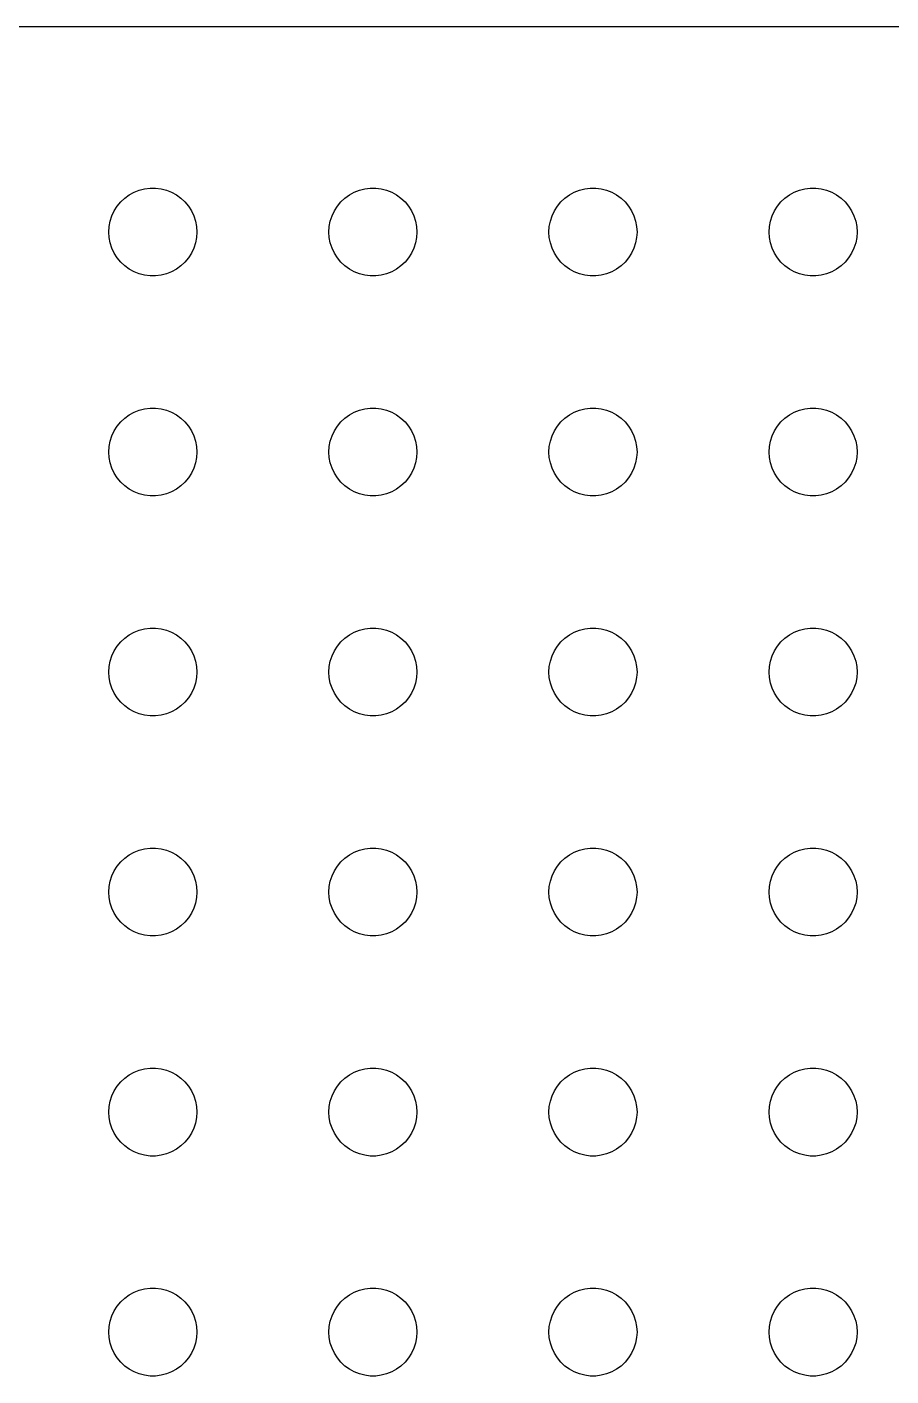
# Model space of a CAD drawing. Header units: metres. Extents: x -112 to 112, y -89 to 89.
# Drawn here: x 25.71 to 55.16, y 43.5 to 89.49 of the extents above; entities that cross this region are included whole.
import ezdxf

# ---------------------------------------------------------------- set-up
doc = ezdxf.new("R2010")
doc.units = ezdxf.units.M

msp = doc.modelspace()

# ---------------------------------------------------------------- linework, layer by layer
for p, q in [((107.314, 89.4901), (-107.314, 89.4901)), ((29.0439, 83.6558), (29.1963, 83.7665)), ((29.1963, 83.7665), (29.3613, 83.8572)), ((29.3613, 83.8572), (29.5365, 83.9266)), ((29.5365, 83.9266), (29.7189, 83.9734)), ((29.7189, 83.9734), (29.9058, 83.997)), ((29.9058, 83.997), (30.0942, 83.997)), ((30.0942, 83.997), (30.2811, 83.9734)), ((30.2811, 83.9734), (30.4635, 83.9266)), ((30.4635, 83.9266), (30.6387, 83.8572)), ((30.6387, 83.8572), (30.8037, 83.7665)), ((30.8037, 83.7665), (30.9561, 83.6558)), ((36.5439, 83.6558), (36.6963, 83.7665)), ((36.6963, 83.7665), (36.8613, 83.8572)), ((36.8613, 83.8572), (37.0365, 83.9266)), ((37.0365, 83.9266), (37.2189, 83.9734)), ((37.2189, 83.9734), (37.4058, 83.997)), ((37.4058, 83.997), (37.5942, 83.997)), ((37.5942, 83.997), (37.7811, 83.9734)), ((37.7811, 83.9734), (37.9635, 83.9266)), ((37.9635, 83.9266), (38.1387, 83.8572)), ((38.1387, 83.8572), (38.3037, 83.7665)), ((38.3037, 83.7665), (38.4561, 83.6558)), ((44.0439, 83.6558), (44.1963, 83.7665)), ((44.1963, 83.7665), (44.3613, 83.8572)), ((44.3613, 83.8572), (44.5365, 83.9266)), ((44.5365, 83.9266), (44.7189, 83.9734)), ((44.7189, 83.9734), (44.9058, 83.997)), ((44.9058, 83.997), (45.0942, 83.997)), ((45.0942, 83.997), (45.2811, 83.9734)), ((45.2811, 83.9734), (45.4635, 83.9266)), ((45.4635, 83.9266), (45.6387, 83.8572)), ((45.6387, 83.8572), (45.8037, 83.7665)), ((45.8037, 83.7665), (45.9561, 83.6558)), ((51.5439, 83.6558), (51.6963, 83.7665)), ((51.6963, 83.7665), (51.8613, 83.8572)), ((51.8613, 83.8572), (52.0365, 83.9266)), ((52.0365, 83.9266), (52.2189, 83.9734)), ((52.2189, 83.9734), (52.4058, 83.997)), ((52.4058, 83.997), (52.5942, 83.997)), ((52.5942, 83.997), (52.7811, 83.9734)), ((52.7811, 83.9734), (52.9635, 83.9266)), ((52.9635, 83.9266), (53.1387, 83.8572)), ((53.1387, 83.8572), (53.3037, 83.7665)), ((53.3037, 83.7665), (53.4561, 83.6558)), ((28.6855, 83.2226), (28.7865, 83.3817)), ((28.7865, 83.3817), (28.9065, 83.5268)), ((28.9065, 83.5268), (29.0439, 83.6558)), ((30.9561, 83.6558), (31.0934, 83.5268)), ((31.0934, 83.5268), (31.2135, 83.3817)), ((31.2135, 83.3817), (31.3145, 83.2226)), ((36.1855, 83.2226), (36.2865, 83.3817)), ((36.2865, 83.3817), (36.4065, 83.5268)), ((36.4065, 83.5268), (36.5439, 83.6558)), ((38.4561, 83.6558), (38.5934, 83.5268)), ((38.5934, 83.5268), (38.7135, 83.3817)), ((38.7135, 83.3817), (38.8145, 83.2226)), ((43.6855, 83.2226), (43.7865, 83.3817)), ((43.7865, 83.3817), (43.9065, 83.5268)), ((43.9065, 83.5268), (44.0439, 83.6558)), ((45.9561, 83.6558), (46.0934, 83.5268)), ((46.0934, 83.5268), (46.2135, 83.3817)), ((46.2135, 83.3817), (46.3145, 83.2226)), ((51.1855, 83.2226), (51.2865, 83.3817)), ((51.2865, 83.3817), (51.4065, 83.5268)), ((51.4065, 83.5268), (51.5439, 83.6558)), ((53.4561, 83.6558), (53.5934, 83.5268)), ((53.5934, 83.5268), (53.7135, 83.3817)), ((53.7135, 83.3817), (53.8145, 83.2226)), ((28.5118, 82.688), (28.5471, 82.873)), ((28.5471, 82.873), (28.6053, 83.0522)), ((28.6053, 83.0522), (28.6855, 83.2226)), ((31.3145, 83.2226), (31.3947, 83.0522)), ((31.3947, 83.0522), (31.4529, 82.873)), ((31.4529, 82.873), (31.4882, 82.688)), ((36.0118, 82.688), (36.0471, 82.873)), ((36.0471, 82.873), (36.1053, 83.0522)), ((36.1053, 83.0522), (36.1855, 83.2226)), ((38.8145, 83.2226), (38.8947, 83.0522)), ((38.8947, 83.0522), (38.9529, 82.873)), ((38.9529, 82.873), (38.9882, 82.688)), ((43.5118, 82.688), (43.5471, 82.873)), ((43.5471, 82.873), (43.6053, 83.0522)), ((43.6053, 83.0522), (43.6855, 83.2226)), ((46.3145, 83.2226), (46.3947, 83.0522)), ((46.3947, 83.0522), (46.4529, 82.873)), ((46.4529, 82.873), (46.4882, 82.688)), ((51.0118, 82.688), (51.0471, 82.873)), ((51.0471, 82.873), (51.1053, 83.0522)), ((51.1053, 83.0522), (51.1855, 83.2226)), ((53.8145, 83.2226), (53.8947, 83.0522)), ((53.8947, 83.0522), (53.9529, 82.873)), ((53.9529, 82.873), (53.9882, 82.688)), ((28.5, 82.5), (28.5118, 82.688)), ((28.5118, 82.312), (28.5, 82.5)), ((31.4882, 82.688), (31.5, 82.5)), ((31.5, 82.5), (31.4882, 82.312)), ((36, 82.5), (36.0118, 82.688)), ((36.0118, 82.312), (36, 82.5)), ((38.9882, 82.688), (39, 82.5)), ((39, 82.5), (38.9882, 82.312)), ((43.5, 82.5), (43.5118, 82.688)), ((43.5118, 82.312), (43.5, 82.5)), ((46.4882, 82.688), (46.5, 82.5)), ((46.5, 82.5), (46.4882, 82.312)), ((51, 82.5), (51.0118, 82.688)), ((51.0118, 82.312), (51, 82.5)), ((53.9882, 82.688), (54, 82.5)), ((54, 82.5), (53.9882, 82.312)), ((28.5471, 82.127), (28.5118, 82.312)), ((28.6053, 81.9478), (28.5471, 82.127)), ((28.6855, 81.7774), (28.6053, 81.9478)), ((31.3947, 81.9478), (31.3145, 81.7774)), ((31.4529, 82.127), (31.3947, 81.9478)), ((31.4882, 82.312), (31.4529, 82.127)), ((36.0471, 82.127), (36.0118, 82.312)), ((36.1053, 81.9478), (36.0471, 82.127)), ((36.1855, 81.7774), (36.1053, 81.9478)), ((38.8947, 81.9478), (38.8145, 81.7774)), ((38.9529, 82.127), (38.8947, 81.9478)), ((38.9882, 82.312), (38.9529, 82.127)), ((43.5471, 82.127), (43.5118, 82.312)), ((43.6053, 81.9478), (43.5471, 82.127)), ((43.6855, 81.7774), (43.6053, 81.9478)), ((46.3947, 81.9478), (46.3145, 81.7774)), ((46.4529, 82.127), (46.3947, 81.9478)), ((46.4882, 82.312), (46.4529, 82.127)), ((51.0471, 82.127), (51.0118, 82.312)), ((51.1053, 81.9478), (51.0471, 82.127)), ((51.1855, 81.7774), (51.1053, 81.9478)), ((53.8947, 81.9478), (53.8145, 81.7774)), ((53.9529, 82.127), (53.8947, 81.9478)), ((53.9882, 82.312), (53.9529, 82.127)), ((28.7865, 81.6183), (28.6855, 81.7774)), ((28.9065, 81.4732), (28.7865, 81.6183)), ((29.0439, 81.3442), (28.9065, 81.4732)), ((31.0934, 81.4732), (30.9561, 81.3442)), ((31.2135, 81.6183), (31.0934, 81.4732)), ((31.3145, 81.7774), (31.2135, 81.6183)), ((36.2865, 81.6183), (36.1855, 81.7774)), ((36.4065, 81.4732), (36.2865, 81.6183)), ((36.5439, 81.3442), (36.4065, 81.4732)), ((38.5934, 81.4732), (38.4561, 81.3442)), ((38.7135, 81.6183), (38.5934, 81.4732)), ((38.8145, 81.7774), (38.7135, 81.6183)), ((43.7865, 81.6183), (43.6855, 81.7774)), ((43.9065, 81.4732), (43.7865, 81.6183)), ((44.0439, 81.3442), (43.9065, 81.4732)), ((46.0934, 81.4732), (45.9561, 81.3442)), ((46.2135, 81.6183), (46.0934, 81.4732)), ((46.3145, 81.7774), (46.2135, 81.6183)), ((51.2865, 81.6183), (51.1855, 81.7774)), ((51.4065, 81.4732), (51.2865, 81.6183)), ((51.5439, 81.3442), (51.4065, 81.4732)), ((53.5934, 81.4732), (53.4561, 81.3442)), ((53.7135, 81.6183), (53.5934, 81.4732)), ((53.8145, 81.7774), (53.7135, 81.6183)), ((29.1963, 81.2335), (29.0439, 81.3442)), ((29.3613, 81.1428), (29.1963, 81.2335)), ((29.5365, 81.0734), (29.3613, 81.1428)), ((29.7189, 81.0266), (29.5365, 81.0734)), ((29.9058, 81.003), (29.7189, 81.0266)), ((30.0942, 81.003), (29.9058, 81.003)), ((30.2811, 81.0266), (30.0942, 81.003)), ((30.4635, 81.0734), (30.2811, 81.0266)), ((30.6387, 81.1428), (30.4635, 81.0734)), ((30.8037, 81.2335), (30.6387, 81.1428)), ((30.9561, 81.3442), (30.8037, 81.2335)), ((36.6963, 81.2335), (36.5439, 81.3442)), ((36.8613, 81.1428), (36.6963, 81.2335)), ((37.0365, 81.0734), (36.8613, 81.1428)), ((37.2189, 81.0266), (37.0365, 81.0734)), ((37.4058, 81.003), (37.2189, 81.0266)), ((37.5942, 81.003), (37.4058, 81.003)), ((37.7811, 81.0266), (37.5942, 81.003)), ((37.9635, 81.0734), (37.7811, 81.0266)), ((38.1387, 81.1428), (37.9635, 81.0734)), ((38.3037, 81.2335), (38.1387, 81.1428)), ((38.4561, 81.3442), (38.3037, 81.2335)), ((44.1963, 81.2335), (44.0439, 81.3442)), ((44.3613, 81.1428), (44.1963, 81.2335)), ((44.5365, 81.0734), (44.3613, 81.1428)), ((44.7189, 81.0266), (44.5365, 81.0734)), ((44.9058, 81.003), (44.7189, 81.0266)), ((45.0942, 81.003), (44.9058, 81.003)), ((45.2811, 81.0266), (45.0942, 81.003)), ((45.4635, 81.0734), (45.2811, 81.0266)), ((45.6387, 81.1428), (45.4635, 81.0734)), ((45.8037, 81.2335), (45.6387, 81.1428)), ((45.9561, 81.3442), (45.8037, 81.2335)), ((51.6963, 81.2335), (51.5439, 81.3442)), ((51.8613, 81.1428), (51.6963, 81.2335)), ((52.0365, 81.0734), (51.8613, 81.1428)), ((52.2189, 81.0266), (52.0365, 81.0734)), ((52.4058, 81.003), (52.2189, 81.0266)), ((52.5942, 81.003), (52.4058, 81.003)), ((52.7811, 81.0266), (52.5942, 81.003)), ((52.9635, 81.0734), (52.7811, 81.0266)), ((53.1387, 81.1428), (52.9635, 81.0734)), ((53.3037, 81.2335), (53.1387, 81.1428)), ((53.4561, 81.3442), (53.3037, 81.2335)), ((29.1963, 76.2665), (29.3613, 76.3572)), ((29.3613, 76.3572), (29.5365, 76.4266)), ((29.5365, 76.4266), (29.7189, 76.4734)), ((29.7189, 76.4734), (29.9058, 76.497)), ((29.9058, 76.497), (30.0942, 76.497)), ((30.0942, 76.497), (30.2811, 76.4734)), ((30.2811, 76.4734), (30.4635, 76.4266)), ((30.4635, 76.4266), (30.6387, 76.3572)), ((30.6387, 76.3572), (30.8037, 76.2665)), ((36.6963, 76.2665), (36.8613, 76.3572)), ((36.8613, 76.3572), (37.0365, 76.4266)), ((37.0365, 76.4266), (37.2189, 76.4734)), ((37.2189, 76.4734), (37.4058, 76.497)), ((37.4058, 76.497), (37.5942, 76.497)), ((37.5942, 76.497), (37.7811, 76.4734)), ((37.7811, 76.4734), (37.9635, 76.4266)), ((37.9635, 76.4266), (38.1387, 76.3572)), ((38.1387, 76.3572), (38.3037, 76.2665)), ((44.1963, 76.2665), (44.3613, 76.3572)), ((44.3613, 76.3572), (44.5365, 76.4266)), ((44.5365, 76.4266), (44.7189, 76.4734)), ((44.7189, 76.4734), (44.9058, 76.497)), ((44.9058, 76.497), (45.0942, 76.497)), ((45.0942, 76.497), (45.2811, 76.4734)), ((45.2811, 76.4734), (45.4635, 76.4266)), ((45.4635, 76.4266), (45.6387, 76.3572)), ((45.6387, 76.3572), (45.8037, 76.2665)), ((51.6963, 76.2665), (51.8613, 76.3572)), ((51.8613, 76.3572), (52.0365, 76.4266)), ((52.0365, 76.4266), (52.2189, 76.4734)), ((52.2189, 76.4734), (52.4058, 76.497)), ((52.4058, 76.497), (52.5942, 76.497)), ((52.5942, 76.497), (52.7811, 76.4734)), ((52.7811, 76.4734), (52.9635, 76.4266)), ((52.9635, 76.4266), (53.1387, 76.3572)), ((53.1387, 76.3572), (53.3037, 76.2665)), ((28.6855, 75.7226), (28.7865, 75.8817)), ((28.7865, 75.8817), (28.9065, 76.0268)), ((28.9065, 76.0268), (29.0439, 76.1558)), ((29.0439, 76.1558), (29.1963, 76.2665)), ((30.8037, 76.2665), (30.9561, 76.1558)), ((30.9561, 76.1558), (31.0934, 76.0268)), ((31.0934, 76.0268), (31.2135, 75.8817)), ((31.2135, 75.8817), (31.3145, 75.7226)), ((36.1855, 75.7226), (36.2865, 75.8817)), ((36.2865, 75.8817), (36.4065, 76.0268)), ((36.4065, 76.0268), (36.5439, 76.1558)), ((36.5439, 76.1558), (36.6963, 76.2665)), ((38.3037, 76.2665), (38.4561, 76.1558)), ((38.4561, 76.1558), (38.5934, 76.0268)), ((38.5934, 76.0268), (38.7135, 75.8817)), ((38.7135, 75.8817), (38.8145, 75.7226)), ((43.6855, 75.7226), (43.7865, 75.8817)), ((43.7865, 75.8817), (43.9065, 76.0268)), ((43.9065, 76.0268), (44.0439, 76.1558)), ((44.0439, 76.1558), (44.1963, 76.2665)), ((45.8037, 76.2665), (45.9561, 76.1558)), ((45.9561, 76.1558), (46.0934, 76.0268)), ((46.0934, 76.0268), (46.2135, 75.8817)), ((46.2135, 75.8817), (46.3145, 75.7226)), ((51.1855, 75.7226), (51.2865, 75.8817)), ((51.2865, 75.8817), (51.4065, 76.0268)), ((51.4065, 76.0268), (51.5439, 76.1558)), ((51.5439, 76.1558), (51.6963, 76.2665)), ((53.3037, 76.2665), (53.4561, 76.1558)), ((53.4561, 76.1558), (53.5934, 76.0268)), ((53.5934, 76.0268), (53.7135, 75.8817)), ((53.7135, 75.8817), (53.8145, 75.7226)), ((28.5471, 75.373), (28.6053, 75.5522)), ((28.6053, 75.5522), (28.6855, 75.7226)), ((31.3145, 75.7226), (31.3947, 75.5522)), ((31.3947, 75.5522), (31.4529, 75.373)), ((36.0471, 75.373), (36.1053, 75.5522)), ((36.1053, 75.5522), (36.1855, 75.7226)), ((38.8145, 75.7226), (38.8947, 75.5522)), ((38.8947, 75.5522), (38.9529, 75.373)), ((43.5471, 75.373), (43.6053, 75.5522)), ((43.6053, 75.5522), (43.6855, 75.7226)), ((46.3145, 75.7226), (46.3947, 75.5522)), ((46.3947, 75.5522), (46.4529, 75.373)), ((51.0471, 75.373), (51.1053, 75.5522)), ((51.1053, 75.5522), (51.1855, 75.7226)), ((53.8145, 75.7226), (53.8947, 75.5522)), ((53.8947, 75.5522), (53.9529, 75.373)), ((28.5, 75), (28.5118, 75.188)), ((28.5118, 74.812), (28.5, 75)), ((28.5118, 75.188), (28.5471, 75.373)), ((31.4529, 75.373), (31.4882, 75.188)), ((31.4882, 75.188), (31.5, 75)), ((31.5, 75), (31.4882, 74.812)), ((36, 75), (36.0118, 75.188)), ((36.0118, 74.812), (36, 75)), ((36.0118, 75.188), (36.0471, 75.373)), ((38.9529, 75.373), (38.9882, 75.188)), ((38.9882, 75.188), (39, 75)), ((39, 75), (38.9882, 74.812)), ((43.5, 75), (43.5118, 75.188)), ((43.5118, 74.812), (43.5, 75)), ((43.5118, 75.188), (43.5471, 75.373)), ((46.4529, 75.373), (46.4882, 75.188)), ((46.4882, 75.188), (46.5, 75)), ((46.5, 75), (46.4882, 74.812)), ((51, 75), (51.0118, 75.188)), ((51.0118, 74.812), (51, 75)), ((51.0118, 75.188), (51.0471, 75.373)), ((53.9529, 75.373), (53.9882, 75.188)), ((53.9882, 75.188), (54, 75)), ((54, 75), (53.9882, 74.812)), ((28.5471, 74.627), (28.5118, 74.812)), ((28.6053, 74.4478), (28.5471, 74.627)), ((31.4529, 74.627), (31.3947, 74.4478)), ((31.4882, 74.812), (31.4529, 74.627)), ((36.0471, 74.627), (36.0118, 74.812)), ((36.1053, 74.4478), (36.0471, 74.627)), ((38.9529, 74.627), (38.8947, 74.4478)), ((38.9882, 74.812), (38.9529, 74.627)), ((43.5471, 74.627), (43.5118, 74.812)), ((43.6053, 74.4478), (43.5471, 74.627)), ((46.4529, 74.627), (46.3947, 74.4478)), ((46.4882, 74.812), (46.4529, 74.627)), ((51.0471, 74.627), (51.0118, 74.812)), ((51.1053, 74.4478), (51.0471, 74.627)), ((53.9529, 74.627), (53.8947, 74.4478)), ((53.9882, 74.812), (53.9529, 74.627)), ((28.6855, 74.2774), (28.6053, 74.4478)), ((28.7865, 74.1183), (28.6855, 74.2774)), ((28.9065, 73.9732), (28.7865, 74.1183)), ((31.2135, 74.1183), (31.0934, 73.9732)), ((31.3145, 74.2774), (31.2135, 74.1183)), ((31.3947, 74.4478), (31.3145, 74.2774)), ((36.1855, 74.2774), (36.1053, 74.4478)), ((36.2865, 74.1183), (36.1855, 74.2774)), ((36.4065, 73.9732), (36.2865, 74.1183)), ((38.7135, 74.1183), (38.5934, 73.9732)), ((38.8145, 74.2774), (38.7135, 74.1183)), ((38.8947, 74.4478), (38.8145, 74.2774)), ((43.6855, 74.2774), (43.6053, 74.4478)), ((43.7865, 74.1183), (43.6855, 74.2774)), ((43.9065, 73.9732), (43.7865, 74.1183)), ((46.2135, 74.1183), (46.0934, 73.9732)), ((46.3145, 74.2774), (46.2135, 74.1183)), ((46.3947, 74.4478), (46.3145, 74.2774)), ((51.1855, 74.2774), (51.1053, 74.4478)), ((51.2865, 74.1183), (51.1855, 74.2774)), ((51.4065, 73.9732), (51.2865, 74.1183)), ((53.7135, 74.1183), (53.5934, 73.9732)), ((53.8145, 74.2774), (53.7135, 74.1183)), ((53.8947, 74.4478), (53.8145, 74.2774)), ((29.0439, 73.8442), (28.9065, 73.9732)), ((29.1963, 73.7335), (29.0439, 73.8442)), ((29.3613, 73.6428), (29.1963, 73.7335)), ((29.5365, 73.5734), (29.3613, 73.6428)), ((30.6387, 73.6428), (30.4635, 73.5734)), ((30.8037, 73.7335), (30.6387, 73.6428)), ((30.9561, 73.8442), (30.8037, 73.7335)), ((31.0934, 73.9732), (30.9561, 73.8442)), ((36.5439, 73.8442), (36.4065, 73.9732)), ((36.6963, 73.7335), (36.5439, 73.8442)), ((36.8613, 73.6428), (36.6963, 73.7335)), ((37.0365, 73.5734), (36.8613, 73.6428)), ((38.1387, 73.6428), (37.9635, 73.5734)), ((38.3037, 73.7335), (38.1387, 73.6428)), ((38.4561, 73.8442), (38.3037, 73.7335)), ((38.5934, 73.9732), (38.4561, 73.8442)), ((44.0439, 73.8442), (43.9065, 73.9732)), ((44.1963, 73.7335), (44.0439, 73.8442)), ((44.3613, 73.6428), (44.1963, 73.7335)), ((44.5365, 73.5734), (44.3613, 73.6428)), ((45.6387, 73.6428), (45.4635, 73.5734)), ((45.8037, 73.7335), (45.6387, 73.6428)), ((45.9561, 73.8442), (45.8037, 73.7335)), ((46.0934, 73.9732), (45.9561, 73.8442)), ((51.5439, 73.8442), (51.4065, 73.9732)), ((51.6963, 73.7335), (51.5439, 73.8442)), ((51.8613, 73.6428), (51.6963, 73.7335)), ((52.0365, 73.5734), (51.8613, 73.6428)), ((53.1387, 73.6428), (52.9635, 73.5734)), ((53.3037, 73.7335), (53.1387, 73.6428)), ((53.4561, 73.8442), (53.3037, 73.7335)), ((53.5934, 73.9732), (53.4561, 73.8442)), ((29.7189, 73.5266), (29.5365, 73.5734)), ((29.9058, 73.503), (29.7189, 73.5266)), ((30.0942, 73.503), (29.9058, 73.503)), ((30.2811, 73.5266), (30.0942, 73.503)), ((30.4635, 73.5734), (30.2811, 73.5266)), ((37.2189, 73.5266), (37.0365, 73.5734)), ((37.4058, 73.503), (37.2189, 73.5266)), ((37.5942, 73.503), (37.4058, 73.503)), ((37.7811, 73.5266), (37.5942, 73.503)), ((37.9635, 73.5734), (37.7811, 73.5266)), ((44.7189, 73.5266), (44.5365, 73.5734)), ((44.9058, 73.503), (44.7189, 73.5266)), ((45.0942, 73.503), (44.9058, 73.503)), ((45.2811, 73.5266), (45.0942, 73.503)), ((45.4635, 73.5734), (45.2811, 73.5266)), ((52.2189, 73.5266), (52.0365, 73.5734)), ((52.4058, 73.503), (52.2189, 73.5266)), ((52.5942, 73.503), (52.4058, 73.503)), ((52.7811, 73.5266), (52.5942, 73.503)), ((52.9635, 73.5734), (52.7811, 73.5266)), ((29.7189, 68.9734), (29.9058, 68.997)), ((29.9058, 68.997), (30.0942, 68.997)), ((30.0942, 68.997), (30.2811, 68.9734)), ((37.2189, 68.9734), (37.4058, 68.997)), ((37.4058, 68.997), (37.5942, 68.997)), ((37.5942, 68.997), (37.7811, 68.9734)), ((44.7189, 68.9734), (44.9058, 68.997)), ((44.9058, 68.997), (45.0942, 68.997)), ((45.0942, 68.997), (45.2811, 68.9734)), ((52.2189, 68.9734), (52.4058, 68.997)), ((52.4058, 68.997), (52.5942, 68.997)), ((52.5942, 68.997), (52.7811, 68.9734)), ((28.7865, 68.3817), (28.9065, 68.5268)), ((28.9065, 68.5268), (29.0439, 68.6558)), ((29.0439, 68.6558), (29.1963, 68.7665)), ((29.1963, 68.7665), (29.3613, 68.8572)), ((29.3613, 68.8572), (29.5365, 68.9266)), ((29.5365, 68.9266), (29.7189, 68.9734)), ((30.2811, 68.9734), (30.4635, 68.9266)), ((30.4635, 68.9266), (30.6387, 68.8572)), ((30.6387, 68.8572), (30.8037, 68.7665)), ((30.8037, 68.7665), (30.9561, 68.6558)), ((30.9561, 68.6558), (31.0934, 68.5268)), ((31.0934, 68.5268), (31.2135, 68.3817)), ((36.2865, 68.3817), (36.4065, 68.5268)), ((36.4065, 68.5268), (36.5439, 68.6558)), ((36.5439, 68.6558), (36.6963, 68.7665)), ((36.6963, 68.7665), (36.8613, 68.8572)), ((36.8613, 68.8572), (37.0365, 68.9266)), ((37.0365, 68.9266), (37.2189, 68.9734)), ((37.7811, 68.9734), (37.9635, 68.9266)), ((37.9635, 68.9266), (38.1387, 68.8572)), ((38.1387, 68.8572), (38.3037, 68.7665)), ((38.3037, 68.7665), (38.4561, 68.6558)), ((38.4561, 68.6558), (38.5934, 68.5268)), ((38.5934, 68.5268), (38.7135, 68.3817)), ((43.7865, 68.3817), (43.9065, 68.5268)), ((43.9065, 68.5268), (44.0439, 68.6558)), ((44.0439, 68.6558), (44.1963, 68.7665)), ((44.1963, 68.7665), (44.3613, 68.8572)), ((44.3613, 68.8572), (44.5365, 68.9266)), ((44.5365, 68.9266), (44.7189, 68.9734)), ((45.2811, 68.9734), (45.4635, 68.9266)), ((45.4635, 68.9266), (45.6387, 68.8572)), ((45.6387, 68.8572), (45.8037, 68.7665)), ((45.8037, 68.7665), (45.9561, 68.6558)), ((45.9561, 68.6558), (46.0934, 68.5268)), ((46.0934, 68.5268), (46.2135, 68.3817)), ((51.2865, 68.3817), (51.4065, 68.5268)), ((51.4065, 68.5268), (51.5439, 68.6558)), ((51.5439, 68.6558), (51.6963, 68.7665)), ((51.6963, 68.7665), (51.8613, 68.8572)), ((51.8613, 68.8572), (52.0365, 68.9266)), ((52.0365, 68.9266), (52.2189, 68.9734)), ((52.7811, 68.9734), (52.9635, 68.9266)), ((52.9635, 68.9266), (53.1387, 68.8572)), ((53.1387, 68.8572), (53.3037, 68.7665)), ((53.3037, 68.7665), (53.4561, 68.6558)), ((53.4561, 68.6558), (53.5934, 68.5268)), ((53.5934, 68.5268), (53.7135, 68.3817)), ((28.6053, 68.0522), (28.6855, 68.2226)), ((28.6855, 68.2226), (28.7865, 68.3817)), ((31.2135, 68.3817), (31.3145, 68.2226)), ((31.3145, 68.2226), (31.3947, 68.0522)), ((36.1053, 68.0522), (36.1855, 68.2226)), ((36.1855, 68.2226), (36.2865, 68.3817)), ((38.7135, 68.3817), (38.8145, 68.2226)), ((38.8145, 68.2226), (38.8947, 68.0522)), ((43.6053, 68.0522), (43.6855, 68.2226)), ((43.6855, 68.2226), (43.7865, 68.3817)), ((46.2135, 68.3817), (46.3145, 68.2226)), ((46.3145, 68.2226), (46.3947, 68.0522)), ((51.1053, 68.0522), (51.1855, 68.2226)), ((51.1855, 68.2226), (51.2865, 68.3817)), ((53.7135, 68.3817), (53.8145, 68.2226)), ((53.8145, 68.2226), (53.8947, 68.0522)), ((28.5, 67.5), (28.5118, 67.688)), ((28.5118, 67.688), (28.5471, 67.873)), ((28.5471, 67.873), (28.6053, 68.0522)), ((31.3947, 68.0522), (31.4529, 67.873)), ((31.4529, 67.873), (31.4882, 67.688)), ((31.4882, 67.688), (31.5, 67.5)), ((36, 67.5), (36.0118, 67.688)), ((36.0118, 67.688), (36.0471, 67.873)), ((36.0471, 67.873), (36.1053, 68.0522)), ((38.8947, 68.0522), (38.9529, 67.873)), ((38.9529, 67.873), (38.9882, 67.688)), ((38.9882, 67.688), (39, 67.5)), ((43.5, 67.5), (43.5118, 67.688)), ((43.5118, 67.688), (43.5471, 67.873)), ((43.5471, 67.873), (43.6053, 68.0522)), ((46.3947, 68.0522), (46.4529, 67.873)), ((46.4529, 67.873), (46.4882, 67.688)), ((46.4882, 67.688), (46.5, 67.5)), ((51, 67.5), (51.0118, 67.688)), ((51.0118, 67.688), (51.0471, 67.873)), ((51.0471, 67.873), (51.1053, 68.0522)), ((53.8947, 68.0522), (53.9529, 67.873)), ((53.9529, 67.873), (53.9882, 67.688)), ((53.9882, 67.688), (54, 67.5)), ((28.5118, 67.312), (28.5, 67.5)), ((28.5471, 67.127), (28.5118, 67.312)), ((31.4882, 67.312), (31.4529, 67.127)), ((31.5, 67.5), (31.4882, 67.312)), ((36.0118, 67.312), (36, 67.5)), ((36.0471, 67.127), (36.0118, 67.312)), ((38.9882, 67.312), (38.9529, 67.127)), ((39, 67.5), (38.9882, 67.312)), ((43.5118, 67.312), (43.5, 67.5)), ((43.5471, 67.127), (43.5118, 67.312)), ((46.4882, 67.312), (46.4529, 67.127)), ((46.5, 67.5), (46.4882, 67.312)), ((51.0118, 67.312), (51, 67.5)), ((51.0471, 67.127), (51.0118, 67.312)), ((53.9882, 67.312), (53.9529, 67.127)), ((54, 67.5), (53.9882, 67.312)), ((28.6053, 66.9478), (28.5471, 67.127)), ((28.6855, 66.7774), (28.6053, 66.9478)), ((28.7865, 66.6183), (28.6855, 66.7774)), ((31.3145, 66.7774), (31.2135, 66.6183)), ((31.3947, 66.9478), (31.3145, 66.7774)), ((31.4529, 67.127), (31.3947, 66.9478)), ((36.1053, 66.9478), (36.0471, 67.127)), ((36.1855, 66.7774), (36.1053, 66.9478)), ((36.2865, 66.6183), (36.1855, 66.7774)), ((38.8145, 66.7774), (38.7135, 66.6183)), ((38.8947, 66.9478), (38.8145, 66.7774)), ((38.9529, 67.127), (38.8947, 66.9478)), ((43.6053, 66.9478), (43.5471, 67.127)), ((43.6855, 66.7774), (43.6053, 66.9478)), ((43.7865, 66.6183), (43.6855, 66.7774)), ((46.3145, 66.7774), (46.2135, 66.6183)), ((46.3947, 66.9478), (46.3145, 66.7774)), ((46.4529, 67.127), (46.3947, 66.9478)), ((51.1053, 66.9478), (51.0471, 67.127)), ((51.1855, 66.7774), (51.1053, 66.9478)), ((51.2865, 66.6183), (51.1855, 66.7774)), ((53.8145, 66.7774), (53.7135, 66.6183)), ((53.8947, 66.9478), (53.8145, 66.7774)), ((53.9529, 67.127), (53.8947, 66.9478)), ((28.9065, 66.4732), (28.7865, 66.6183)), ((29.0439, 66.3442), (28.9065, 66.4732)), ((29.1963, 66.2335), (29.0439, 66.3442)), ((29.3613, 66.1428), (29.1963, 66.2335)), ((30.8037, 66.2335), (30.6387, 66.1428)), ((30.9561, 66.3442), (30.8037, 66.2335)), ((31.0934, 66.4732), (30.9561, 66.3442)), ((31.2135, 66.6183), (31.0934, 66.4732)), ((36.4065, 66.4732), (36.2865, 66.6183)), ((36.5439, 66.3442), (36.4065, 66.4732)), ((36.6963, 66.2335), (36.5439, 66.3442)), ((36.8613, 66.1428), (36.6963, 66.2335)), ((38.3037, 66.2335), (38.1387, 66.1428)), ((38.4561, 66.3442), (38.3037, 66.2335)), ((38.5934, 66.4732), (38.4561, 66.3442)), ((38.7135, 66.6183), (38.5934, 66.4732)), ((43.9065, 66.4732), (43.7865, 66.6183)), ((44.0439, 66.3442), (43.9065, 66.4732)), ((44.1963, 66.2335), (44.0439, 66.3442)), ((44.3613, 66.1428), (44.1963, 66.2335)), ((45.8037, 66.2335), (45.6387, 66.1428)), ((45.9561, 66.3442), (45.8037, 66.2335)), ((46.0934, 66.4732), (45.9561, 66.3442)), ((46.2135, 66.6183), (46.0934, 66.4732)), ((51.4065, 66.4732), (51.2865, 66.6183)), ((51.5439, 66.3442), (51.4065, 66.4732)), ((51.6963, 66.2335), (51.5439, 66.3442)), ((51.8613, 66.1428), (51.6963, 66.2335)), ((53.3037, 66.2335), (53.1387, 66.1428)), ((53.4561, 66.3442), (53.3037, 66.2335)), ((53.5934, 66.4732), (53.4561, 66.3442)), ((53.7135, 66.6183), (53.5934, 66.4732)), ((29.5365, 66.0734), (29.3613, 66.1428)), ((29.7189, 66.0266), (29.5365, 66.0734)), ((29.9058, 66.003), (29.7189, 66.0266)), ((30.0942, 66.003), (29.9058, 66.003)), ((30.2811, 66.0266), (30.0942, 66.003)), ((30.4635, 66.0734), (30.2811, 66.0266)), ((30.6387, 66.1428), (30.4635, 66.0734)), ((37.0365, 66.0734), (36.8613, 66.1428)), ((37.2189, 66.0266), (37.0365, 66.0734)), ((37.4058, 66.003), (37.2189, 66.0266)), ((37.5942, 66.003), (37.4058, 66.003)), ((37.7811, 66.0266), (37.5942, 66.003)), ((37.9635, 66.0734), (37.7811, 66.0266)), ((38.1387, 66.1428), (37.9635, 66.0734)), ((44.5365, 66.0734), (44.3613, 66.1428)), ((44.7189, 66.0266), (44.5365, 66.0734)), ((44.9058, 66.003), (44.7189, 66.0266)), ((45.0942, 66.003), (44.9058, 66.003)), ((45.2811, 66.0266), (45.0942, 66.003)), ((45.4635, 66.0734), (45.2811, 66.0266)), ((45.6387, 66.1428), (45.4635, 66.0734)), ((52.0365, 66.0734), (51.8613, 66.1428)), ((52.2189, 66.0266), (52.0365, 66.0734)), ((52.4058, 66.003), (52.2189, 66.0266)), ((52.5942, 66.003), (52.4058, 66.003)), ((52.7811, 66.0266), (52.5942, 66.003)), ((52.9635, 66.0734), (52.7811, 66.0266)), ((53.1387, 66.1428), (52.9635, 66.0734)), ((29.0439, 61.1558), (29.1963, 61.2665)), ((29.1963, 61.2665), (29.3613, 61.3572)), ((29.3613, 61.3572), (29.5365, 61.4266)), ((29.5365, 61.4266), (29.7189, 61.4734)), ((29.7189, 61.4734), (29.9058, 61.497)), ((29.9058, 61.497), (30.0942, 61.497)), ((30.0942, 61.497), (30.2811, 61.4734)), ((30.2811, 61.4734), (30.4635, 61.4266)), ((30.4635, 61.4266), (30.6387, 61.3572)), ((30.6387, 61.3572), (30.8037, 61.2665)), ((30.8037, 61.2665), (30.9561, 61.1558)), ((36.5439, 61.1558), (36.6963, 61.2665)), ((36.6963, 61.2665), (36.8613, 61.3572)), ((36.8613, 61.3572), (37.0365, 61.4266)), ((37.0365, 61.4266), (37.2189, 61.4734)), ((37.2189, 61.4734), (37.4058, 61.497)), ((37.4058, 61.497), (37.5942, 61.497)), ((37.5942, 61.497), (37.7811, 61.4734)), ((37.7811, 61.4734), (37.9635, 61.4266)), ((37.9635, 61.4266), (38.1387, 61.3572)), ((38.1387, 61.3572), (38.3037, 61.2665)), ((38.3037, 61.2665), (38.4561, 61.1558)), ((44.0439, 61.1558), (44.1963, 61.2665)), ((44.1963, 61.2665), (44.3613, 61.3572)), ((44.3613, 61.3572), (44.5365, 61.4266)), ((44.5365, 61.4266), (44.7189, 61.4734)), ((44.7189, 61.4734), (44.9058, 61.497)), ((44.9058, 61.497), (45.0942, 61.497)), ((45.0942, 61.497), (45.2811, 61.4734)), ((45.2811, 61.4734), (45.4635, 61.4266)), ((45.4635, 61.4266), (45.6387, 61.3572)), ((45.6387, 61.3572), (45.8037, 61.2665)), ((45.8037, 61.2665), (45.9561, 61.1558)), ((51.5439, 61.1558), (51.6963, 61.2665)), ((51.6963, 61.2665), (51.8613, 61.3572)), ((51.8613, 61.3572), (52.0365, 61.4266)), ((52.0365, 61.4266), (52.2189, 61.4734)), ((52.2189, 61.4734), (52.4058, 61.497)), ((52.4058, 61.497), (52.5942, 61.497)), ((52.5942, 61.497), (52.7811, 61.4734)), ((52.7811, 61.4734), (52.9635, 61.4266)), ((52.9635, 61.4266), (53.1387, 61.3572)), ((53.1387, 61.3572), (53.3037, 61.2665)), ((53.3037, 61.2665), (53.4561, 61.1558)), ((28.6053, 60.5522), (28.6855, 60.7226)), ((28.6855, 60.7226), (28.7865, 60.8817)), ((28.7865, 60.8817), (28.9065, 61.0268)), ((28.9065, 61.0268), (29.0439, 61.1558)), ((30.9561, 61.1558), (31.0934, 61.0268)), ((31.0934, 61.0268), (31.2135, 60.8817)), ((31.2135, 60.8817), (31.3145, 60.7226)), ((31.3145, 60.7226), (31.3947, 60.5522)), ((36.1053, 60.5522), (36.1855, 60.7226)), ((36.1855, 60.7226), (36.2865, 60.8817)), ((36.2865, 60.8817), (36.4065, 61.0268)), ((36.4065, 61.0268), (36.5439, 61.1558)), ((38.4561, 61.1558), (38.5934, 61.0268)), ((38.5934, 61.0268), (38.7135, 60.8817)), ((38.7135, 60.8817), (38.8145, 60.7226)), ((38.8145, 60.7226), (38.8947, 60.5522)), ((43.6053, 60.5522), (43.6855, 60.7226)), ((43.6855, 60.7226), (43.7865, 60.8817)), ((43.7865, 60.8817), (43.9065, 61.0268)), ((43.9065, 61.0268), (44.0439, 61.1558)), ((45.9561, 61.1558), (46.0934, 61.0268)), ((46.0934, 61.0268), (46.2135, 60.8817)), ((46.2135, 60.8817), (46.3145, 60.7226)), ((46.3145, 60.7226), (46.3947, 60.5522)), ((51.1053, 60.5522), (51.1855, 60.7226)), ((51.1855, 60.7226), (51.2865, 60.8817)), ((51.2865, 60.8817), (51.4065, 61.0268)), ((51.4065, 61.0268), (51.5439, 61.1558)), ((53.4561, 61.1558), (53.5934, 61.0268)), ((53.5934, 61.0268), (53.7135, 60.8817)), ((53.7135, 60.8817), (53.8145, 60.7226)), ((53.8145, 60.7226), (53.8947, 60.5522)), ((28.5118, 60.188), (28.5471, 60.373)), ((28.5471, 60.373), (28.6053, 60.5522)), ((31.3947, 60.5522), (31.4529, 60.373)), ((31.4529, 60.373), (31.4882, 60.188)), ((36.0118, 60.188), (36.0471, 60.373)), ((36.0471, 60.373), (36.1053, 60.5522)), ((38.8947, 60.5522), (38.9529, 60.373)), ((38.9529, 60.373), (38.9882, 60.188)), ((43.5118, 60.188), (43.5471, 60.373)), ((43.5471, 60.373), (43.6053, 60.5522)), ((46.3947, 60.5522), (46.4529, 60.373)), ((46.4529, 60.373), (46.4882, 60.188)), ((51.0118, 60.188), (51.0471, 60.373)), ((51.0471, 60.373), (51.1053, 60.5522)), ((53.8947, 60.5522), (53.9529, 60.373)), ((53.9529, 60.373), (53.9882, 60.188)), ((28.5, 60), (28.5118, 60.188)), ((28.5118, 59.812), (28.5, 60)), ((28.5471, 59.627), (28.5118, 59.812)), ((31.4882, 59.812), (31.4529, 59.627)), ((31.4882, 60.188), (31.5, 60)), ((31.5, 60), (31.4882, 59.812)), ((36, 60), (36.0118, 60.188)), ((36.0118, 59.812), (36, 60)), ((36.0471, 59.627), (36.0118, 59.812)), ((38.9882, 59.812), (38.9529, 59.627)), ((38.9882, 60.188), (39, 60)), ((39, 60), (38.9882, 59.812)), ((43.5, 60), (43.5118, 60.188)), ((43.5118, 59.812), (43.5, 60)), ((43.5471, 59.627), (43.5118, 59.812)), ((46.4882, 59.812), (46.4529, 59.627)), ((46.4882, 60.188), (46.5, 60)), ((46.5, 60), (46.4882, 59.812)), ((51, 60), (51.0118, 60.188)), ((51.0118, 59.812), (51, 60)), ((51.0471, 59.627), (51.0118, 59.812)), ((53.9882, 59.812), (53.9529, 59.627)), ((53.9882, 60.188), (54, 60)), ((54, 60), (53.9882, 59.812)), ((28.6053, 59.4478), (28.5471, 59.627)), ((28.6855, 59.2774), (28.6053, 59.4478)), ((31.3947, 59.4478), (31.3145, 59.2774)), ((31.4529, 59.627), (31.3947, 59.4478)), ((36.1053, 59.4478), (36.0471, 59.627)), ((36.1855, 59.2774), (36.1053, 59.4478)), ((38.8947, 59.4478), (38.8145, 59.2774)), ((38.9529, 59.627), (38.8947, 59.4478)), ((43.6053, 59.4478), (43.5471, 59.627)), ((43.6855, 59.2774), (43.6053, 59.4478)), ((46.3947, 59.4478), (46.3145, 59.2774)), ((46.4529, 59.627), (46.3947, 59.4478)), ((51.1053, 59.4478), (51.0471, 59.627)), ((51.1855, 59.2774), (51.1053, 59.4478)), ((53.8947, 59.4478), (53.8145, 59.2774)), ((53.9529, 59.627), (53.8947, 59.4478)), ((28.7865, 59.1183), (28.6855, 59.2774)), ((28.9065, 58.9732), (28.7865, 59.1183)), ((29.0439, 58.8442), (28.9065, 58.9732)), ((31.0934, 58.9732), (30.9561, 58.8442)), ((31.2135, 59.1183), (31.0934, 58.9732)), ((31.3145, 59.2774), (31.2135, 59.1183)), ((36.2865, 59.1183), (36.1855, 59.2774)), ((36.4065, 58.9732), (36.2865, 59.1183)), ((36.5439, 58.8442), (36.4065, 58.9732)), ((38.5934, 58.9732), (38.4561, 58.8442)), ((38.7135, 59.1183), (38.5934, 58.9732)), ((38.8145, 59.2774), (38.7135, 59.1183)), ((43.7865, 59.1183), (43.6855, 59.2774)), ((43.9065, 58.9732), (43.7865, 59.1183)), ((44.0439, 58.8442), (43.9065, 58.9732)), ((46.0934, 58.9732), (45.9561, 58.8442)), ((46.2135, 59.1183), (46.0934, 58.9732)), ((46.3145, 59.2774), (46.2135, 59.1183)), ((51.2865, 59.1183), (51.1855, 59.2774)), ((51.4065, 58.9732), (51.2865, 59.1183)), ((51.5439, 58.8442), (51.4065, 58.9732)), ((53.5934, 58.9732), (53.4561, 58.8442)), ((53.7135, 59.1183), (53.5934, 58.9732)), ((53.8145, 59.2774), (53.7135, 59.1183)), ((29.1963, 58.7335), (29.0439, 58.8442)), ((29.3613, 58.6428), (29.1963, 58.7335)), ((29.5365, 58.5734), (29.3613, 58.6428)), ((29.7189, 58.5266), (29.5365, 58.5734)), ((29.9058, 58.503), (29.7189, 58.5266)), ((30.0942, 58.503), (29.9058, 58.503)), ((30.2811, 58.5266), (30.0942, 58.503)), ((30.4635, 58.5734), (30.2811, 58.5266)), ((30.6387, 58.6428), (30.4635, 58.5734)), ((30.8037, 58.7335), (30.6387, 58.6428)), ((30.9561, 58.8442), (30.8037, 58.7335)), ((36.6963, 58.7335), (36.5439, 58.8442)), ((36.8613, 58.6428), (36.6963, 58.7335)), ((37.0365, 58.5734), (36.8613, 58.6428)), ((37.2189, 58.5266), (37.0365, 58.5734)), ((37.4058, 58.503), (37.2189, 58.5266)), ((37.5942, 58.503), (37.4058, 58.503)), ((37.7811, 58.5266), (37.5942, 58.503)), ((37.9635, 58.5734), (37.7811, 58.5266)), ((38.1387, 58.6428), (37.9635, 58.5734)), ((38.3037, 58.7335), (38.1387, 58.6428)), ((38.4561, 58.8442), (38.3037, 58.7335)), ((44.1963, 58.7335), (44.0439, 58.8442)), ((44.3613, 58.6428), (44.1963, 58.7335)), ((44.5365, 58.5734), (44.3613, 58.6428)), ((44.7189, 58.5266), (44.5365, 58.5734)), ((44.9058, 58.503), (44.7189, 58.5266)), ((45.0942, 58.503), (44.9058, 58.503)), ((45.2811, 58.5266), (45.0942, 58.503)), ((45.4635, 58.5734), (45.2811, 58.5266)), ((45.6387, 58.6428), (45.4635, 58.5734)), ((45.8037, 58.7335), (45.6387, 58.6428)), ((45.9561, 58.8442), (45.8037, 58.7335)), ((51.6963, 58.7335), (51.5439, 58.8442)), ((51.8613, 58.6428), (51.6963, 58.7335)), ((52.0365, 58.5734), (51.8613, 58.6428)), ((52.2189, 58.5266), (52.0365, 58.5734)), ((52.4058, 58.503), (52.2189, 58.5266)), ((52.5942, 58.503), (52.4058, 58.503)), ((52.7811, 58.5266), (52.5942, 58.503)), ((52.9635, 58.5734), (52.7811, 58.5266)), ((53.1387, 58.6428), (52.9635, 58.5734)), ((53.3037, 58.7335), (53.1387, 58.6428)), ((53.4561, 58.8442), (53.3037, 58.7335)), ((29.1963, 53.7665), (29.3613, 53.8572)), ((29.3613, 53.8572), (29.5365, 53.9266)), ((29.5365, 53.9266), (29.7189, 53.9734)), ((29.7189, 53.9734), (29.9058, 53.997)), ((29.9058, 53.997), (30.0942, 53.997)), ((30.0942, 53.997), (30.2811, 53.9734)), ((30.2811, 53.9734), (30.4635, 53.9266)), ((30.4635, 53.9266), (30.6387, 53.8572)), ((30.6387, 53.8572), (30.8037, 53.7665)), ((36.6963, 53.7665), (36.8613, 53.8572)), ((36.8613, 53.8572), (37.0365, 53.9266)), ((37.0365, 53.9266), (37.2189, 53.9734)), ((37.2189, 53.9734), (37.4058, 53.997)), ((37.4058, 53.997), (37.5942, 53.997)), ((37.5942, 53.997), (37.7811, 53.9734)), ((37.7811, 53.9734), (37.9635, 53.9266)), ((37.9635, 53.9266), (38.1387, 53.8572)), ((38.1387, 53.8572), (38.3037, 53.7665)), ((44.1963, 53.7665), (44.3613, 53.8572)), ((44.3613, 53.8572), (44.5365, 53.9266)), ((44.5365, 53.9266), (44.7189, 53.9734)), ((44.7189, 53.9734), (44.9058, 53.997)), ((44.9058, 53.997), (45.0942, 53.997)), ((45.0942, 53.997), (45.2811, 53.9734)), ((45.2811, 53.9734), (45.4635, 53.9266)), ((45.4635, 53.9266), (45.6387, 53.8572)), ((45.6387, 53.8572), (45.8037, 53.7665)), ((51.6963, 53.7665), (51.8613, 53.8572)), ((51.8613, 53.8572), (52.0365, 53.9266)), ((52.0365, 53.9266), (52.2189, 53.9734)), ((52.2189, 53.9734), (52.4058, 53.997)), ((52.4058, 53.997), (52.5942, 53.997)), ((52.5942, 53.997), (52.7811, 53.9734)), ((52.7811, 53.9734), (52.9635, 53.9266)), ((52.9635, 53.9266), (53.1387, 53.8572)), ((53.1387, 53.8572), (53.3037, 53.7665)), ((28.6855, 53.2226), (28.7865, 53.3817)), ((28.7865, 53.3817), (28.9065, 53.5268)), ((28.9065, 53.5268), (29.0439, 53.6558)), ((29.0439, 53.6558), (29.1963, 53.7665)), ((30.8037, 53.7665), (30.9561, 53.6558)), ((30.9561, 53.6558), (31.0934, 53.5268)), ((31.0934, 53.5268), (31.2135, 53.3817)), ((31.2135, 53.3817), (31.3145, 53.2226)), ((36.1855, 53.2226), (36.2865, 53.3817)), ((36.2865, 53.3817), (36.4065, 53.5268)), ((36.4065, 53.5268), (36.5439, 53.6558)), ((36.5439, 53.6558), (36.6963, 53.7665)), ((38.3037, 53.7665), (38.4561, 53.6558)), ((38.4561, 53.6558), (38.5934, 53.5268)), ((38.5934, 53.5268), (38.7135, 53.3817)), ((38.7135, 53.3817), (38.8145, 53.2226)), ((43.6855, 53.2226), (43.7865, 53.3817)), ((43.7865, 53.3817), (43.9065, 53.5268)), ((43.9065, 53.5268), (44.0439, 53.6558)), ((44.0439, 53.6558), (44.1963, 53.7665)), ((45.8037, 53.7665), (45.9561, 53.6558)), ((45.9561, 53.6558), (46.0934, 53.5268)), ((46.0934, 53.5268), (46.2135, 53.3817)), ((46.2135, 53.3817), (46.3145, 53.2226)), ((51.1855, 53.2226), (51.2865, 53.3817)), ((51.2865, 53.3817), (51.4065, 53.5268)), ((51.4065, 53.5268), (51.5439, 53.6558)), ((51.5439, 53.6558), (51.6963, 53.7665)), ((53.3037, 53.7665), (53.4561, 53.6558)), ((53.4561, 53.6558), (53.5934, 53.5268)), ((53.5934, 53.5268), (53.7135, 53.3817)), ((53.7135, 53.3817), (53.8145, 53.2226)), ((28.5471, 52.873), (28.6053, 53.0522)), ((28.6053, 53.0522), (28.6855, 53.2226)), ((31.3145, 53.2226), (31.3947, 53.0522)), ((31.3947, 53.0522), (31.4529, 52.873)), ((36.0471, 52.873), (36.1053, 53.0522)), ((36.1053, 53.0522), (36.1855, 53.2226)), ((38.8145, 53.2226), (38.8947, 53.0522)), ((38.8947, 53.0522), (38.9529, 52.873)), ((43.5471, 52.873), (43.6053, 53.0522)), ((43.6053, 53.0522), (43.6855, 53.2226)), ((46.3145, 53.2226), (46.3947, 53.0522)), ((46.3947, 53.0522), (46.4529, 52.873)), ((51.0471, 52.873), (51.1053, 53.0522)), ((51.1053, 53.0522), (51.1855, 53.2226)), ((53.8145, 53.2226), (53.8947, 53.0522)), ((53.8947, 53.0522), (53.9529, 52.873)), ((28.5, 52.5), (28.5118, 52.688)), ((28.5118, 52.312), (28.5, 52.5)), ((28.5118, 52.688), (28.5471, 52.873)), ((31.4529, 52.873), (31.4882, 52.688)), ((31.4882, 52.688), (31.5, 52.5)), ((31.5, 52.5), (31.4882, 52.312)), ((36, 52.5), (36.0118, 52.688)), ((36.0118, 52.312), (36, 52.5)), ((36.0118, 52.688), (36.0471, 52.873)), ((38.9529, 52.873), (38.9882, 52.688)), ((38.9882, 52.688), (39, 52.5)), ((39, 52.5), (38.9882, 52.312)), ((43.5, 52.5), (43.5118, 52.688)), ((43.5118, 52.312), (43.5, 52.5)), ((43.5118, 52.688), (43.5471, 52.873)), ((46.4529, 52.873), (46.4882, 52.688)), ((46.4882, 52.688), (46.5, 52.5)), ((46.5, 52.5), (46.4882, 52.312)), ((51, 52.5), (51.0118, 52.688)), ((51.0118, 52.312), (51, 52.5)), ((51.0118, 52.688), (51.0471, 52.873)), ((53.9529, 52.873), (53.9882, 52.688)), ((53.9882, 52.688), (54, 52.5)), ((54, 52.5), (53.9882, 52.312)), ((28.5471, 52.127), (28.5118, 52.312)), ((28.6053, 51.9478), (28.5471, 52.127)), ((31.4529, 52.127), (31.3947, 51.9478)), ((31.4882, 52.312), (31.4529, 52.127)), ((36.0471, 52.127), (36.0118, 52.312)), ((36.1053, 51.9478), (36.0471, 52.127)), ((38.9529, 52.127), (38.8947, 51.9478)), ((38.9882, 52.312), (38.9529, 52.127)), ((43.5471, 52.127), (43.5118, 52.312)), ((43.6053, 51.9478), (43.5471, 52.127)), ((46.4529, 52.127), (46.3947, 51.9478)), ((46.4882, 52.312), (46.4529, 52.127)), ((51.0471, 52.127), (51.0118, 52.312)), ((51.1053, 51.9478), (51.0471, 52.127)), ((53.9529, 52.127), (53.8947, 51.9478)), ((53.9882, 52.312), (53.9529, 52.127)), ((28.6855, 51.7774), (28.6053, 51.9478)), ((28.7865, 51.6183), (28.6855, 51.7774)), ((28.9065, 51.4732), (28.7865, 51.6183)), ((31.2135, 51.6183), (31.0934, 51.4732)), ((31.3145, 51.7774), (31.2135, 51.6183)), ((31.3947, 51.9478), (31.3145, 51.7774)), ((36.1855, 51.7774), (36.1053, 51.9478)), ((36.2865, 51.6183), (36.1855, 51.7774)), ((36.4065, 51.4732), (36.2865, 51.6183)), ((38.7135, 51.6183), (38.5934, 51.4732)), ((38.8145, 51.7774), (38.7135, 51.6183)), ((38.8947, 51.9478), (38.8145, 51.7774)), ((43.6855, 51.7774), (43.6053, 51.9478)), ((43.7865, 51.6183), (43.6855, 51.7774)), ((43.9065, 51.4732), (43.7865, 51.6183)), ((46.2135, 51.6183), (46.0934, 51.4732)), ((46.3145, 51.7774), (46.2135, 51.6183)), ((46.3947, 51.9478), (46.3145, 51.7774)), ((51.1855, 51.7774), (51.1053, 51.9478)), ((51.2865, 51.6183), (51.1855, 51.7774)), ((51.4065, 51.4732), (51.2865, 51.6183)), ((53.7135, 51.6183), (53.5934, 51.4732)), ((53.8145, 51.7774), (53.7135, 51.6183)), ((53.8947, 51.9478), (53.8145, 51.7774)), ((29.0439, 51.3442), (28.9065, 51.4732)), ((29.1963, 51.2335), (29.0439, 51.3442)), ((29.3613, 51.1428), (29.1963, 51.2335)), ((29.5365, 51.0734), (29.3613, 51.1428)), ((29.7189, 51.0266), (29.5365, 51.0734)), ((30.4635, 51.0734), (30.2811, 51.0266)), ((30.6387, 51.1428), (30.4635, 51.0734)), ((30.8037, 51.2335), (30.6387, 51.1428)), ((30.9561, 51.3442), (30.8037, 51.2335)), ((31.0934, 51.4732), (30.9561, 51.3442)), ((36.5439, 51.3442), (36.4065, 51.4732)), ((36.6963, 51.2335), (36.5439, 51.3442)), ((36.8613, 51.1428), (36.6963, 51.2335)), ((37.0365, 51.0734), (36.8613, 51.1428)), ((37.2189, 51.0266), (37.0365, 51.0734)), ((37.9635, 51.0734), (37.7811, 51.0266)), ((38.1387, 51.1428), (37.9635, 51.0734)), ((38.3037, 51.2335), (38.1387, 51.1428)), ((38.4561, 51.3442), (38.3037, 51.2335)), ((38.5934, 51.4732), (38.4561, 51.3442)), ((44.0439, 51.3442), (43.9065, 51.4732)), ((44.1963, 51.2335), (44.0439, 51.3442)), ((44.3613, 51.1428), (44.1963, 51.2335)), ((44.5365, 51.0734), (44.3613, 51.1428)), ((44.7189, 51.0266), (44.5365, 51.0734)), ((45.4635, 51.0734), (45.2811, 51.0266)), ((45.6387, 51.1428), (45.4635, 51.0734)), ((45.8037, 51.2335), (45.6387, 51.1428)), ((45.9561, 51.3442), (45.8037, 51.2335)), ((46.0934, 51.4732), (45.9561, 51.3442)), ((51.5439, 51.3442), (51.4065, 51.4732)), ((51.6963, 51.2335), (51.5439, 51.3442)), ((51.8613, 51.1428), (51.6963, 51.2335)), ((52.0365, 51.0734), (51.8613, 51.1428)), ((52.2189, 51.0266), (52.0365, 51.0734)), ((52.9635, 51.0734), (52.7811, 51.0266)), ((53.1387, 51.1428), (52.9635, 51.0734)), ((53.3037, 51.2335), (53.1387, 51.1428)), ((53.4561, 51.3442), (53.3037, 51.2335)), ((53.5934, 51.4732), (53.4561, 51.3442)), ((29.9058, 51.003), (29.7189, 51.0266)), ((30.0942, 51.003), (29.9058, 51.003)), ((30.2811, 51.0266), (30.0942, 51.003)), ((37.4058, 51.003), (37.2189, 51.0266)), ((37.5942, 51.003), (37.4058, 51.003)), ((37.7811, 51.0266), (37.5942, 51.003)), ((44.9058, 51.003), (44.7189, 51.0266)), ((45.0942, 51.003), (44.9058, 51.003)), ((45.2811, 51.0266), (45.0942, 51.003)), ((52.4058, 51.003), (52.2189, 51.0266)), ((52.5942, 51.003), (52.4058, 51.003)), ((52.7811, 51.0266), (52.5942, 51.003)), ((29.5365, 46.4266), (29.7189, 46.4734)), ((29.7189, 46.4734), (29.9058, 46.497)), ((29.9058, 46.497), (30.0942, 46.497)), ((30.0942, 46.497), (30.2811, 46.4734)), ((30.2811, 46.4734), (30.4635, 46.4266)), ((37.0365, 46.4266), (37.2189, 46.4734)), ((37.2189, 46.4734), (37.4058, 46.497)), ((37.4058, 46.497), (37.5942, 46.497)), ((37.5942, 46.497), (37.7811, 46.4734)), ((37.7811, 46.4734), (37.9635, 46.4266)), ((44.5365, 46.4266), (44.7189, 46.4734)), ((44.7189, 46.4734), (44.9058, 46.497)), ((44.9058, 46.497), (45.0942, 46.497)), ((45.0942, 46.497), (45.2811, 46.4734)), ((45.2811, 46.4734), (45.4635, 46.4266)), ((52.0365, 46.4266), (52.2189, 46.4734)), ((52.2189, 46.4734), (52.4058, 46.497)), ((52.4058, 46.497), (52.5942, 46.497)), ((52.5942, 46.497), (52.7811, 46.4734)), ((52.7811, 46.4734), (52.9635, 46.4266)), ((28.7865, 45.8817), (28.9065, 46.0268)), ((28.9065, 46.0268), (29.0439, 46.1558)), ((29.0439, 46.1558), (29.1963, 46.2665)), ((29.1963, 46.2665), (29.3613, 46.3572)), ((29.3613, 46.3572), (29.5365, 46.4266)), ((30.4635, 46.4266), (30.6387, 46.3572)), ((30.6387, 46.3572), (30.8037, 46.2665)), ((30.8037, 46.2665), (30.9561, 46.1558)), ((30.9561, 46.1558), (31.0934, 46.0268)), ((31.0934, 46.0268), (31.2135, 45.8817)), ((36.2865, 45.8817), (36.4065, 46.0268)), ((36.4065, 46.0268), (36.5439, 46.1558)), ((36.5439, 46.1558), (36.6963, 46.2665)), ((36.6963, 46.2665), (36.8613, 46.3572)), ((36.8613, 46.3572), (37.0365, 46.4266)), ((37.9635, 46.4266), (38.1387, 46.3572)), ((38.1387, 46.3572), (38.3037, 46.2665)), ((38.3037, 46.2665), (38.4561, 46.1558)), ((38.4561, 46.1558), (38.5934, 46.0268)), ((38.5934, 46.0268), (38.7135, 45.8817)), ((43.7865, 45.8817), (43.9065, 46.0268)), ((43.9065, 46.0268), (44.0439, 46.1558)), ((44.0439, 46.1558), (44.1963, 46.2665)), ((44.1963, 46.2665), (44.3613, 46.3572)), ((44.3613, 46.3572), (44.5365, 46.4266)), ((45.4635, 46.4266), (45.6387, 46.3572)), ((45.6387, 46.3572), (45.8037, 46.2665)), ((45.8037, 46.2665), (45.9561, 46.1558)), ((45.9561, 46.1558), (46.0934, 46.0268)), ((46.0934, 46.0268), (46.2135, 45.8817)), ((51.2865, 45.8817), (51.4065, 46.0268)), ((51.4065, 46.0268), (51.5439, 46.1558)), ((51.5439, 46.1558), (51.6963, 46.2665)), ((51.6963, 46.2665), (51.8613, 46.3572)), ((51.8613, 46.3572), (52.0365, 46.4266)), ((52.9635, 46.4266), (53.1387, 46.3572)), ((53.1387, 46.3572), (53.3037, 46.2665)), ((53.3037, 46.2665), (53.4561, 46.1558)), ((53.4561, 46.1558), (53.5934, 46.0268)), ((53.5934, 46.0268), (53.7135, 45.8817)), ((28.5471, 45.373), (28.6053, 45.5522)), ((28.6053, 45.5522), (28.6855, 45.7226)), ((28.6855, 45.7226), (28.7865, 45.8817)), ((31.2135, 45.8817), (31.3145, 45.7226)), ((31.3145, 45.7226), (31.3947, 45.5522)), ((31.3947, 45.5522), (31.4529, 45.373)), ((36.0471, 45.373), (36.1053, 45.5522)), ((36.1053, 45.5522), (36.1855, 45.7226)), ((36.1855, 45.7226), (36.2865, 45.8817)), ((38.7135, 45.8817), (38.8145, 45.7226)), ((38.8145, 45.7226), (38.8947, 45.5522)), ((38.8947, 45.5522), (38.9529, 45.373)), ((43.5471, 45.373), (43.6053, 45.5522)), ((43.6053, 45.5522), (43.6855, 45.7226)), ((43.6855, 45.7226), (43.7865, 45.8817)), ((46.2135, 45.8817), (46.3145, 45.7226)), ((46.3145, 45.7226), (46.3947, 45.5522)), ((46.3947, 45.5522), (46.4529, 45.373)), ((51.0471, 45.373), (51.1053, 45.5522)), ((51.1053, 45.5522), (51.1855, 45.7226)), ((51.1855, 45.7226), (51.2865, 45.8817)), ((53.7135, 45.8817), (53.8145, 45.7226)), ((53.8145, 45.7226), (53.8947, 45.5522)), ((53.8947, 45.5522), (53.9529, 45.373)), ((28.5, 45), (28.5118, 45.188)), ((28.5118, 45.188), (28.5471, 45.373)), ((31.4529, 45.373), (31.4882, 45.188)), ((31.4882, 45.188), (31.5, 45)), ((36, 45), (36.0118, 45.188)), ((36.0118, 45.188), (36.0471, 45.373)), ((38.9529, 45.373), (38.9882, 45.188)), ((38.9882, 45.188), (39, 45)), ((43.5, 45), (43.5118, 45.188)), ((43.5118, 45.188), (43.5471, 45.373)), ((46.4529, 45.373), (46.4882, 45.188)), ((46.4882, 45.188), (46.5, 45)), ((51, 45), (51.0118, 45.188)), ((51.0118, 45.188), (51.0471, 45.373)), ((53.9529, 45.373), (53.9882, 45.188)), ((53.9882, 45.188), (54, 45)), ((28.5118, 44.812), (28.5, 45)), ((28.5471, 44.627), (28.5118, 44.812)), ((28.6053, 44.4478), (28.5471, 44.627)), ((31.4529, 44.627), (31.3947, 44.4478)), ((31.4882, 44.812), (31.4529, 44.627)), ((31.5, 45), (31.4882, 44.812)), ((36.0118, 44.812), (36, 45)), ((36.0471, 44.627), (36.0118, 44.812)), ((36.1053, 44.4478), (36.0471, 44.627)), ((38.9529, 44.627), (38.8947, 44.4478)), ((38.9882, 44.812), (38.9529, 44.627)), ((39, 45), (38.9882, 44.812)), ((43.5118, 44.812), (43.5, 45)), ((43.5471, 44.627), (43.5118, 44.812)), ((43.6053, 44.4478), (43.5471, 44.627)), ((46.4529, 44.627), (46.3947, 44.4478)), ((46.4882, 44.812), (46.4529, 44.627)), ((46.5, 45), (46.4882, 44.812)), ((51.0118, 44.812), (51, 45)), ((51.0471, 44.627), (51.0118, 44.812)), ((51.1053, 44.4478), (51.0471, 44.627)), ((53.9529, 44.627), (53.8947, 44.4478)), ((53.9882, 44.812), (53.9529, 44.627)), ((54, 45), (53.9882, 44.812)), ((28.6855, 44.2774), (28.6053, 44.4478)), ((28.7865, 44.1183), (28.6855, 44.2774)), ((31.3145, 44.2774), (31.2135, 44.1183)), ((31.3947, 44.4478), (31.3145, 44.2774)), ((36.1855, 44.2774), (36.1053, 44.4478)), ((36.2865, 44.1183), (36.1855, 44.2774)), ((38.8145, 44.2774), (38.7135, 44.1183)), ((38.8947, 44.4478), (38.8145, 44.2774)), ((43.6855, 44.2774), (43.6053, 44.4478)), ((43.7865, 44.1183), (43.6855, 44.2774)), ((46.3145, 44.2774), (46.2135, 44.1183)), ((46.3947, 44.4478), (46.3145, 44.2774)), ((51.1855, 44.2774), (51.1053, 44.4478)), ((51.2865, 44.1183), (51.1855, 44.2774)), ((53.8145, 44.2774), (53.7135, 44.1183)), ((53.8947, 44.4478), (53.8145, 44.2774)), ((28.9065, 43.9732), (28.7865, 44.1183)), ((29.0439, 43.8442), (28.9065, 43.9732)), ((29.1963, 43.7335), (29.0439, 43.8442)), ((29.3613, 43.6428), (29.1963, 43.7335)), ((30.8037, 43.7335), (30.6387, 43.6428)), ((30.9561, 43.8442), (30.8037, 43.7335)), ((31.0934, 43.9732), (30.9561, 43.8442)), ((31.2135, 44.1183), (31.0934, 43.9732)), ((36.4065, 43.9732), (36.2865, 44.1183)), ((36.5439, 43.8442), (36.4065, 43.9732)), ((36.6963, 43.7335), (36.5439, 43.8442)), ((36.8613, 43.6428), (36.6963, 43.7335)), ((38.3037, 43.7335), (38.1387, 43.6428)), ((38.4561, 43.8442), (38.3037, 43.7335)), ((38.5934, 43.9732), (38.4561, 43.8442)), ((38.7135, 44.1183), (38.5934, 43.9732)), ((43.9065, 43.9732), (43.7865, 44.1183)), ((44.0439, 43.8442), (43.9065, 43.9732)), ((44.1963, 43.7335), (44.0439, 43.8442)), ((44.3613, 43.6428), (44.1963, 43.7335)), ((45.8037, 43.7335), (45.6387, 43.6428)), ((45.9561, 43.8442), (45.8037, 43.7335)), ((46.0934, 43.9732), (45.9561, 43.8442)), ((46.2135, 44.1183), (46.0934, 43.9732)), ((51.4065, 43.9732), (51.2865, 44.1183)), ((51.5439, 43.8442), (51.4065, 43.9732)), ((51.6963, 43.7335), (51.5439, 43.8442)), ((51.8613, 43.6428), (51.6963, 43.7335)), ((53.3037, 43.7335), (53.1387, 43.6428)), ((53.4561, 43.8442), (53.3037, 43.7335)), ((53.5934, 43.9732), (53.4561, 43.8442)), ((53.7135, 44.1183), (53.5934, 43.9732)), ((29.5365, 43.5734), (29.3613, 43.6428)), ((29.7189, 43.5266), (29.5365, 43.5734)), ((29.9058, 43.503), (29.7189, 43.5266)), ((30.0942, 43.503), (29.9058, 43.503)), ((30.2811, 43.5266), (30.0942, 43.503)), ((30.4635, 43.5734), (30.2811, 43.5266)), ((30.6387, 43.6428), (30.4635, 43.5734)), ((37.0365, 43.5734), (36.8613, 43.6428)), ((37.2189, 43.5266), (37.0365, 43.5734)), ((37.4058, 43.503), (37.2189, 43.5266)), ((37.5942, 43.503), (37.4058, 43.503)), ((37.7811, 43.5266), (37.5942, 43.503)), ((37.9635, 43.5734), (37.7811, 43.5266)), ((38.1387, 43.6428), (37.9635, 43.5734)), ((44.5365, 43.5734), (44.3613, 43.6428)), ((44.7189, 43.5266), (44.5365, 43.5734)), ((44.9058, 43.503), (44.7189, 43.5266)), ((45.0942, 43.503), (44.9058, 43.503)), ((45.2811, 43.5266), (45.0942, 43.503)), ((45.4635, 43.5734), (45.2811, 43.5266)), ((45.6387, 43.6428), (45.4635, 43.5734)), ((52.0365, 43.5734), (51.8613, 43.6428)), ((52.2189, 43.5266), (52.0365, 43.5734)), ((52.4058, 43.503), (52.2189, 43.5266)), ((52.5942, 43.503), (52.4058, 43.503)), ((52.7811, 43.5266), (52.5942, 43.503)), ((52.9635, 43.5734), (52.7811, 43.5266)), ((53.1387, 43.6428), (52.9635, 43.5734))]:
    msp.add_line(p, q)

doc.saveas('drawing.dxf')
